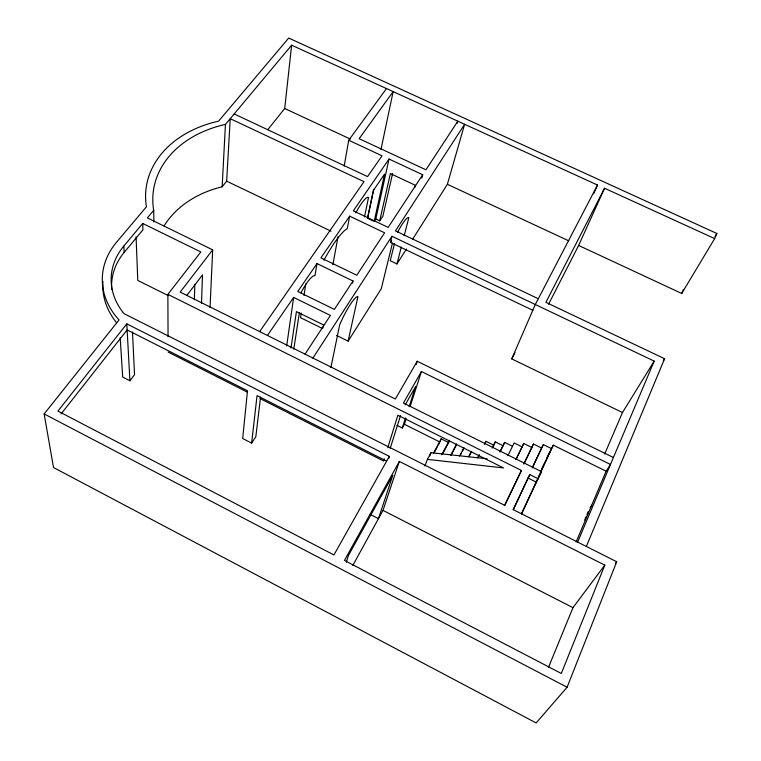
<?xml version="1.0" encoding="UTF-8"?>
<svg xmlns="http://www.w3.org/2000/svg" width="761" height="761" viewBox="0 0 761 761"><rect width="100%" height="100%" fill="white"/><g stroke="black" fill="none" stroke-linecap="round" stroke-linejoin="round"><path stroke-width="1.14" d="M194.378 299.758L194.797 284.31M201.503 303.297L202.521 274.873L186.711 295.572M210.036 307.596L212.69 249.865L147.349 217.903L153.684 210.331A109.917 83.586 7.1 0 1 225.446 124.414L291.634 45.194L597.509 185.037L593.666 193.694M164.11 225.798A102.887 81.199 6.4 0 1 222.155 186.797L225.446 124.414M222.155 186.797L226.654 181.156L230.231 118.687L364.034 181.66L259.653 331.587M267.824 129.636L284.709 108.509L291.634 45.194M61.042 414.013L127.135 329.932L247.496 390.783L242.683 438.517L251.634 443.102L257.056 395.615L386.617 461.109M260.557 397.08L255.839 436.652L251.634 443.102M286.659 345.922L293.651 297.427L330.417 315.444L305.037 354.141M290.987 347.92L296.438 311.601L323.615 324.966L323.178 327.278M293.775 349.194L299.415 312.543M301.242 313.018L300.519 317.689L322.731 328.628M303.981 295.496L305.798 283.815M352.552 283.178L353.009 280.999L316.985 263.563L314.978 275.71A25.037 5.279 -63.9 0 0 300.899 292.861M344.181 165.984L348.728 140.262L386.483 88.561M332.89 264.657L338.008 236.747M349.66 216.153L320.904 257.884L356.795 275.225L384.619 232.799L349.66 216.153L347.282 228.538L345.551 229.746A52.68 10.587 -64.2 0 0 323.929 260.167M330.883 367.601L339.653 324.899A25.18 4.3 -63.9 0 1 357.927 296.581L348.129 341.137L336.486 335.401M364.481 216.98L368.533 197.518A25.18 4.985 -64.8 0 0 355.787 212.899M380.957 149.536L393.161 91.605L359.116 138.692L425.941 169.789L457.827 121.17L457.19 123.444M367.534 217.998L373.366 190.45L384.562 174.098L374.174 221.403L375.782 218.997L389.023 159.049L422.697 174.745L421.813 178.16M373.746 189.375L367.62 218.293L373.242 220.956M375.782 218.997L379.71 220.861L390.374 173.584L415.297 185.246L414.716 187.539M392.638 173.337L382.907 216.067L379.71 220.861M532.795 310.298L390.46 242.407L391.944 236.281L654.194 361.114L577.647 542.07M392.467 243.073L381.251 288.78L348.129 341.137M394.445 243.786L390.25 260.738L396.966 263.953L406.422 249.018M396.966 263.953L401.294 247.059M404.186 235.786L408.8 217.76A23.876 3.843 -64.7 0 0 397.651 232.134M412.719 239.059L447.373 184.295L464.629 124.281L395.463 230.868L538.312 298.731M346.369 562.236L348.367 555.587L392.819 475.273L378.455 518.66L370.188 514.407M384.324 458.816L383.63 461.052L260.034 398.545M387.796 447.639L397.87 415.221L503.535 467.939L427.406 459.378L424.914 466.055M416.143 364.652L417.209 361.256L613.414 457.513M390.165 448.476L400.486 415.63M388.671 458.483L389.337 456.372L126.802 323.863L57.941 411.083L333.936 554.94L389.337 456.372M396.995 425.361L402.274 428.005L405.527 417.913M409.133 406.707L415.639 386.531L405.175 404.871M402.274 428.005L404.376 424.277L406.193 418.664M410.189 406.317L421.442 371.53L610.474 464.467L606.127 471.202L576.172 541.861M352.866 565.385L382.992 510.374L399.335 461.423L604.814 565.128L561.314 673.466L344.467 560.429L399.335 461.423M429.803 455.887L431.002 452.7L487.088 458.769M442.626 453.908L448.648 442.55L441.161 438.812L439.934 442.036L404.376 424.277M448.648 442.55L449.504 440.391M548.567 304.219L578.636 245.451L681.723 293.48L714.665 238.593L716.852 233.465L288.704 38.05L218.578 121.18A109.879 83.368 6.7 0 0 146.426 206.783L116.414 242.398A85.146 67.548 2.1 0 0 119.049 319.953L44.148 413.946L53.508 467.52L536.144 722.95L567.088 687.25L616.714 561.742L513.352 509.699L529.827 474.626L538.227 478.802L541.537 471.658L403.416 403.026L421.442 371.53M548.405 667.568L572.957 607.668L604.814 565.128M586.351 546.446L664.591 358.726L545.894 302.336L604.557 188.252L714.665 238.593M584.667 520.029L586.046 516.786M586.94 514.674L588.263 511.563M604.672 454.022L622.479 412.538L654.194 361.114M622.479 412.538L511.734 358.888L535.297 304.524L597.509 185.037M681.723 293.48L683.464 289.475M485.252 442.997L485.994 441.351L493.737 445.195L492.709 447.249M578.636 245.451L604.557 188.252M493.737 445.195L495.268 441.875L503.069 445.737L499.987 451.958M541.518 469.499L544.99 462.022M546.474 458.816L549.946 451.34M540.947 471.04L553.247 445.147L606.127 471.202M521.742 513.076L537.342 479.43M538.312 477.337L553.247 445.147M521.57 514.075L536.362 482.179L528.01 478.013L513.076 509.794M532.481 467.13L543.297 444.586L551.373 448.571M532.262 468.044L543.297 444.586M503.069 445.737L504.657 442.398L512.505 446.288M524.158 463.268L533.461 444.024L541.48 447.991M523.872 464.162L533.461 444.024M504.4 505.646L521.456 470.45L167.867 294.364L200.847 251.939L142.726 223.449L123.824 246.06A77.308 61.337 2.2 0 0 124.053 313.665L504.819 505.399L521.456 470.45M516.129 459.273L523.749 443.482L531.711 447.42M515.968 459.454L523.749 443.482M507.92 455.677L514.141 442.94L522.056 446.85M500.025 451.758L504.657 442.398M492.167 448.067L495.268 441.875M477.67 457.78L479.23 454.697M484.434 444.424L485.994 441.351M478.079 457.351L479.154 455.23M468.709 456.648L471.42 451.378M468.928 456.743L471.62 451.482M511.734 358.888L514.997 352.59M459.606 456.039L463.953 447.658M460.424 455.088L461.499 452.995M462.583 450.912L463.668 448.819M450.598 455.439L456.61 443.977M450.931 455.535L456.381 445.147M441.694 454.84L449.38 440.343M433.447 453.223L441.161 438.812M434.436 452.31L437.185 447.173M438.279 445.118L439.382 443.064M528.01 478.013L529.827 474.626M427.406 459.378L431.002 452.7M538.35 477.442L541.537 471.658M534.517 485.518L538.227 478.802M417.209 361.256L395.349 399.011L180.176 292.1L212.69 249.865M715.026 236.519L716.852 233.465M663.345 360.704L664.591 358.726M390.46 242.407L391.62 240.609M312.923 358.06L391.944 236.281M353.009 280.999L334.383 309.394L297.751 291.473L316.985 263.563M422.697 174.745L388.158 227.396L353.323 210.845L389.023 159.049M590.108 507.654L591.697 505.237M267.434 335.458L293.651 297.427M120.19 337.913L122.692 377.066L129.912 380.766L134.535 374.669L132.481 331.948M615.297 563.597L616.714 561.742M111.743 289.58A76.747 61.118 2.1 0 1 124.167 252.424L142.925 229.86L142.726 223.449M284.709 108.509L350.298 139.063M447.373 184.295L568.809 240.876M348.728 140.262L382.041 155.796L367.553 176.609L234.188 113.96M226.654 181.156L331.064 231.182M168.343 295.649L137.779 280.419L136.076 236.88M168.124 352.067L247.354 392.134M382.992 510.374L572.957 607.668M44.148 413.946L567.088 687.25M126.802 323.863L129.912 380.766M123.824 246.06L124.167 252.424M153.684 210.331L153.903 222.003M167.867 294.364L168.057 336.762M116.566 322.731A84.538 67.301 2 0 1 102.973 281.38"/></g></svg>
